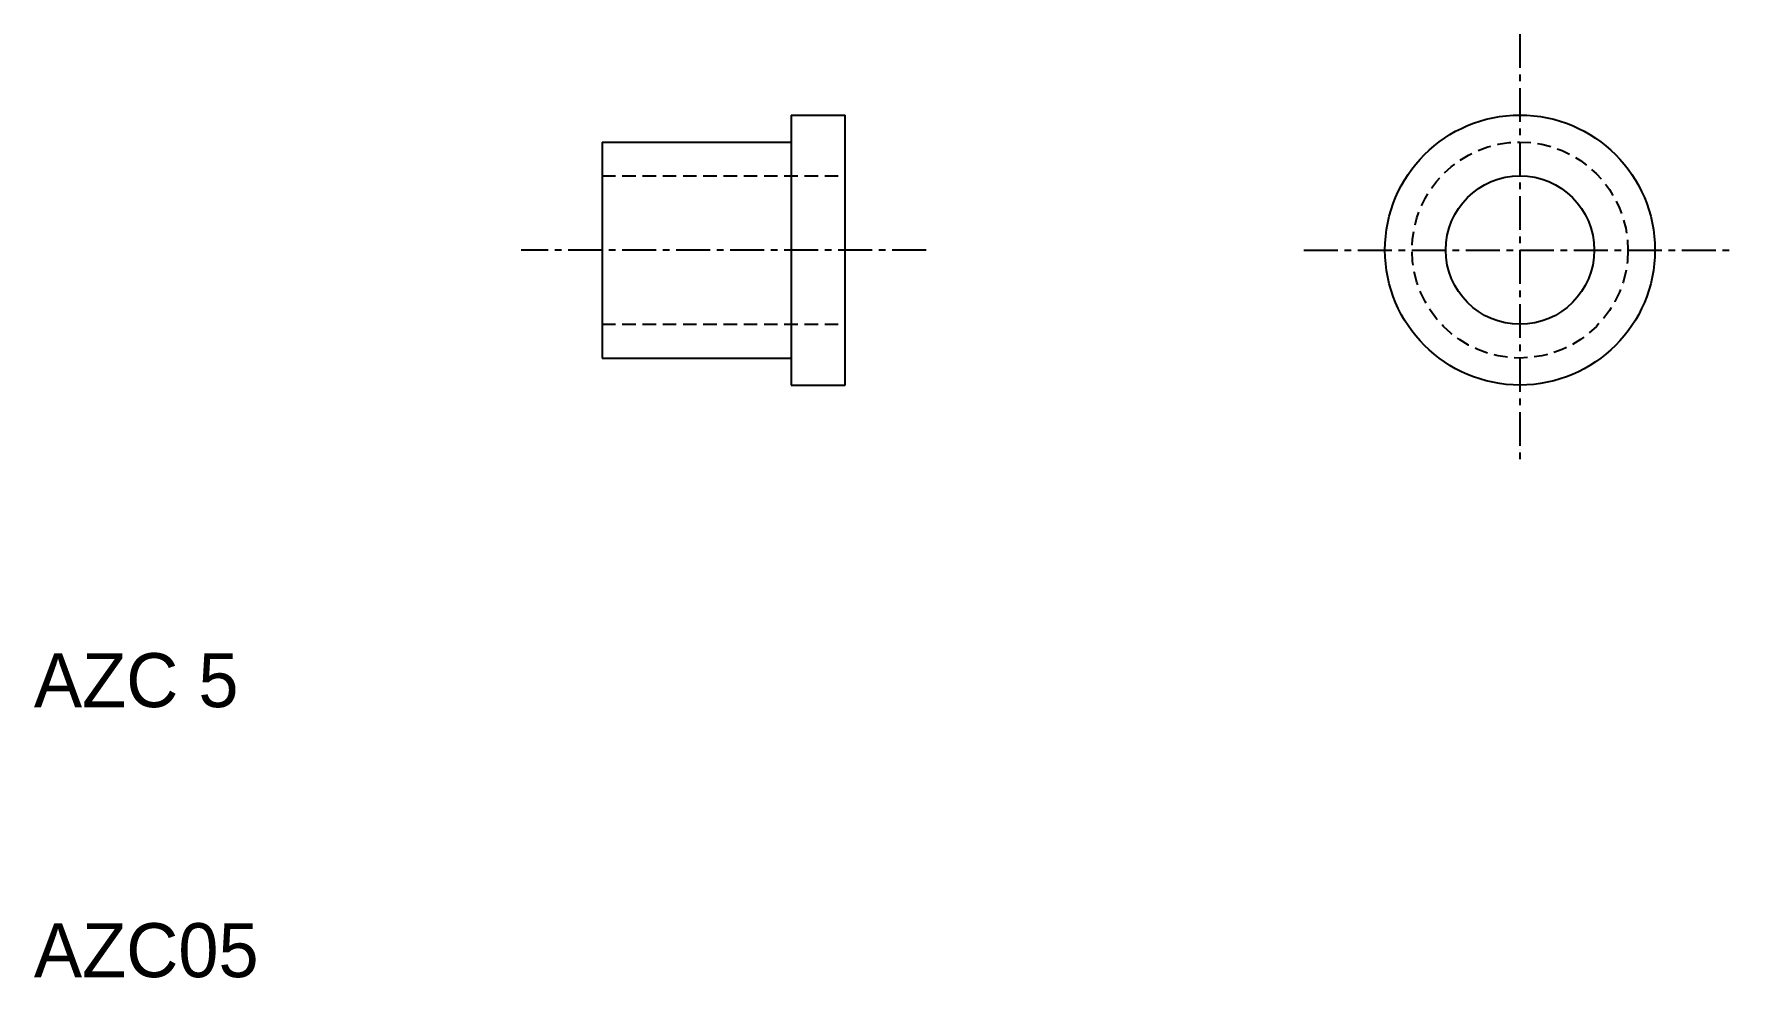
# Model space of a CAD drawing. Extents: x 10 to 73, y 10 to 44.9.
import ezdxf

# ---------------------------------------------------------------- set-up
doc = ezdxf.new("R2010")
doc.units = 0
doc.linetypes.add('CENTER', pattern=[2, 1.25, -0.25, 0.25, -0.25])
doc.linetypes.add('DASHED', pattern=[0.75, 0.5, -0.25])
doc.layers.get('0').update_dxf_attribs({"linetype": 'CONTINUOUS'})
doc.layers.add('CENTER', color=1, linetype='CENTER')

msp = doc.modelspace()

# ---------------------------------------------------------------- linework, layer by layer
at = {"color": 7, "linetype": 'CONTINUOUS'}
for p, q in [((38.045, 41.93), (38.045, 31.93)), ((38.045, 41.93), (40.045, 41.93)), ((40.045, 31.93), (40.045, 41.93)), ((31.045, 40.93), (38.045, 40.93)), ((31.045, 40.93), (31.045, 32.93)), ((31.045, 32.93), (38.045, 32.93)), ((38.045, 31.93), (40.045, 31.93))]:
    msp.add_line(p, q, dxfattribs=at)
at = {"color": 3, "linetype": 'DASHED'}
for p, q in [((31.045, 39.68), (40.045, 39.68)), ((31.045, 34.18), (40.045, 34.18))]:
    msp.add_line(p, q, dxfattribs=at)
at = {"color": 7, "linetype": 'CONTINUOUS'}
for radius in [5, 2.75]:
    msp.add_circle((65.045, 36.93), radius, dxfattribs=at)
at = {"color": 3, "linetype": 'DASHED'}
msp.add_circle((65.045, 36.93), 4, dxfattribs=at)
at = {"layer": 'CENTER', "color": 1, "linetype": 'CENTER'}
for p, q in [((65.045, 44.93), (65.045, 28.93)), ((43.045, 36.93), (28.045, 36.93)), ((57.045, 36.93), (73.045, 36.93))]:
    msp.add_line(p, q, dxfattribs=at)

# ---------------------------------------------------------------- texts
at = {"color": 7, "linetype": 'CONTINUOUS'}
for s, p in [('AZC 5', (10, 20)), ('AZC05', (10, 10))]:
    msp.add_text(s, height=2, dxfattribs=at).set_placement(p)

doc.saveas('drawing.dxf')
